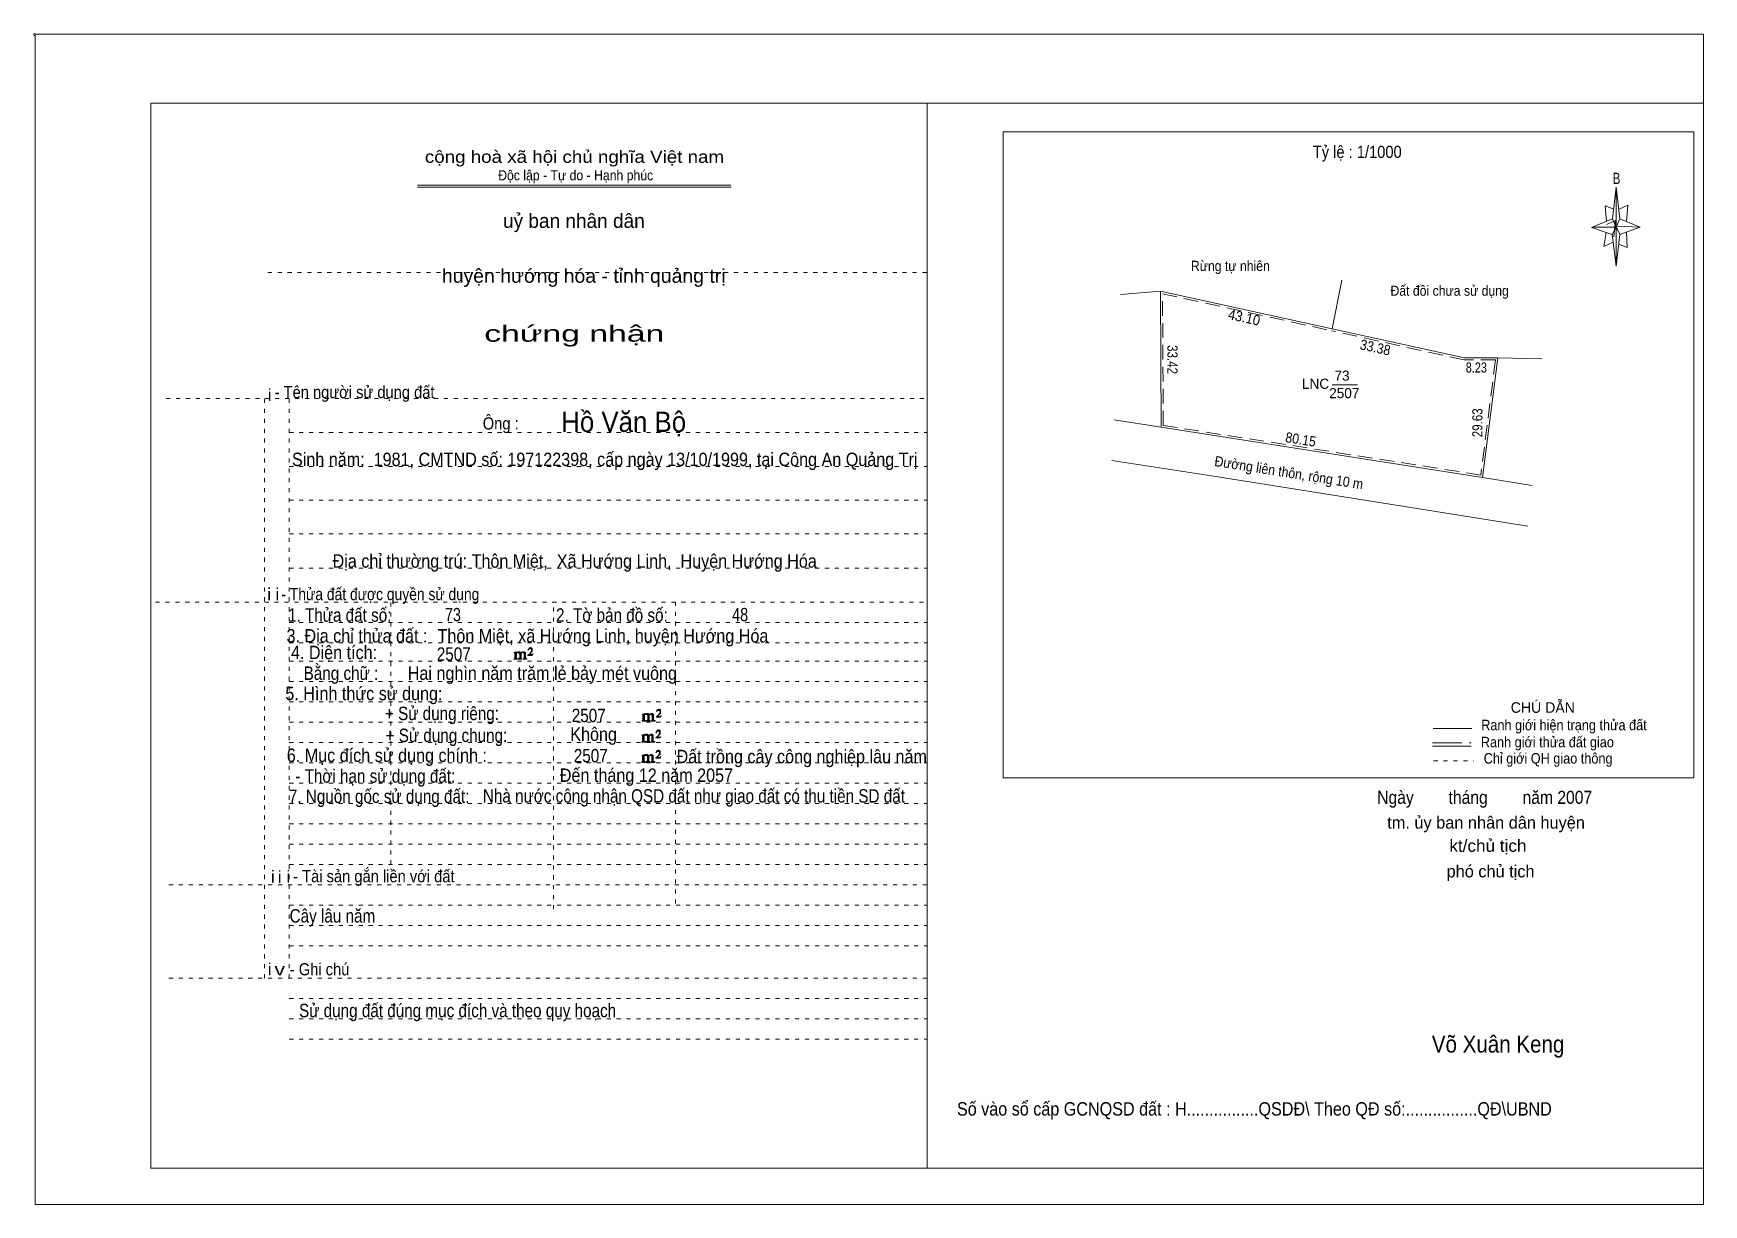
# Model space of a CAD drawing. Header units: centimetres. Extents: x -1.6 to 39.5, y -3.3 to 25.5.
import ezdxf
from ezdxf.enums import TextEntityAlignment as Align

# ---------------------------------------------------------------- set-up
doc = ezdxf.new("R2010")
doc.units = ezdxf.units.CM
doc.header["$LTSCALE"] = 0.12
for name, pattern in [('DOTTED', [1.5, 0.3, -1.2]), ('LONG_DASHED', [7.5, 6, -1.5]), ('MEDIUM_DASHED', [4.5, 3, -1.5])]:
    doc.linetypes.add(name, pattern=pattern)
for name, color, linetype, lineweight in [('1', 7, 'DOTTED', 13), ('10', 7, 'Continuous', 13), ('13', 7, 'Continuous', 13), ('4', 7, 'Continuous', 13), ('5', 7, 'Continuous', 13), ('50', 7, 'Continuous', 13)]:
    doc.layers.add(name, color=color, linetype=linetype, lineweight=lineweight)
doc.layers.add('30', color=7, linetype='Continuous')

msp = doc.modelspace()

# ---------------------------------------------------------------- hatches: boundary and pattern name
at = {"layer": '50'}
for points in [[(10.27, 10.13), (10.27, 10.12), (10.27, 10.11), (10.25, 10.11), (10.24, 10.11), (10.24, 10.1), (10.33, 10.1), (10.33, 10.11), (10.32, 10.11), (10.31, 10.11), (10.31, 10.12), (10.31, 10.13), (10.31, 10.24), (10.31, 10.25), (10.32, 10.26), (10.34, 10.26), (10.35, 10.26), (10.36, 10.26), (10.37, 10.25), (10.39, 10.22), (10.39, 10.13), (10.37, 10.12), (10.37, 10.11), (10.36, 10.11), (10.35, 10.11), (10.35, 10.1), (10.44, 10.1), (10.44, 10.11), (10.43, 10.11), (10.42, 10.11), (10.42, 10.12), (10.42, 10.13), (10.42, 10.24), (10.44, 10.26), (10.45, 10.26), (10.46, 10.26), (10.49, 10.26), (10.49, 10.25), (10.5, 10.24), (10.5, 10.22), (10.5, 10.13), (10.5, 10.12), (10.49, 10.11), (10.49, 10.11), (10.47, 10.11), (10.47, 10.1), (10.56, 10.1), (10.56, 10.11), (10.55, 10.11), (10.54, 10.11), (10.53, 10.12), (10.53, 10.13), (10.53, 10.2), (10.53, 10.25), (10.53, 10.26), (10.52, 10.27), (10.5, 10.28), (10.47, 10.28), (10.46, 10.28), (10.44, 10.27), (10.41, 10.25), (10.41, 10.26), (10.4, 10.28), (10.39, 10.28), (10.37, 10.28), (10.35, 10.28), (10.34, 10.28), (10.32, 10.26), (10.31, 10.26), (10.31, 10.25), (10.31, 10.25), (10.31, 10.26), (10.31, 10.28), (10.24, 10.26), (10.24, 10.26), (10.25, 10.26), (10.27, 10.25), (10.27, 10.24), (10.27, 10.23)], [(10.69, 10.19), (10.72, 10.24), (10.72, 10.24), (10.71, 10.22), (10.69, 10.22), (10.68, 10.22), (10.63, 10.22), (10.66, 10.26), (10.67, 10.27), (10.69, 10.28), (10.69, 10.3), (10.69, 10.32), (10.69, 10.34), (10.69, 10.35), (10.69, 10.37), (10.68, 10.38), (10.67, 10.38), (10.66, 10.39), (10.65, 10.39), (10.63, 10.38), (10.63, 10.38), (10.62, 10.37), (10.61, 10.35), (10.59, 10.33), (10.61, 10.33), (10.61, 10.35), (10.62, 10.35), (10.63, 10.36), (10.65, 10.36), (10.66, 10.36), (10.67, 10.35), (10.68, 10.35), (10.68, 10.32), (10.68, 10.3), (10.66, 10.28), (10.66, 10.26), (10.65, 10.25), (10.59, 10.2), (10.59, 10.19)], [(13.42, 8.61), (13.42, 8.6), (13.42, 8.59), (13.41, 8.59), (13.4, 8.59), (13.4, 8.57), (13.48, 8.57), (13.48, 8.59), (13.47, 8.59), (13.46, 8.59), (13.46, 8.6), (13.46, 8.61), (13.46, 8.72), (13.46, 8.73), (13.47, 8.74), (13.5, 8.74), (13.51, 8.74), (13.52, 8.74), (13.53, 8.73), (13.54, 8.69), (13.54, 8.61), (13.53, 8.6), (13.53, 8.59), (13.52, 8.59), (13.51, 8.59), (13.51, 8.57), (13.6, 8.57), (13.6, 8.59), (13.58, 8.59), (13.57, 8.59), (13.57, 8.6), (13.57, 8.61), (13.57, 8.72), (13.6, 8.74), (13.61, 8.74), (13.62, 8.74), (13.64, 8.74), (13.64, 8.73), (13.65, 8.72), (13.65, 8.69), (13.65, 8.61), (13.65, 8.6), (13.64, 8.59), (13.64, 8.59), (13.63, 8.59), (13.63, 8.57), (13.72, 8.57), (13.72, 8.59), (13.7, 8.59), (13.69, 8.59), (13.68, 8.6), (13.68, 8.61), (13.68, 8.68), (13.68, 8.73), (13.68, 8.74), (13.67, 8.75), (13.65, 8.76), (13.63, 8.76), (13.62, 8.76), (13.6, 8.75), (13.56, 8.73), (13.56, 8.74), (13.55, 8.76), (13.54, 8.76), (13.53, 8.76), (13.51, 8.76), (13.5, 8.76), (13.47, 8.74), (13.46, 8.74), (13.46, 8.73), (13.46, 8.73), (13.46, 8.74), (13.46, 8.76), (13.4, 8.74), (13.4, 8.74), (13.41, 8.74), (13.42, 8.73), (13.42, 8.72), (13.42, 8.71)], [(13.85, 8.67), (13.87, 8.72), (13.87, 8.72), (13.86, 8.69), (13.85, 8.69), (13.84, 8.69), (13.78, 8.69), (13.82, 8.74), (13.83, 8.75), (13.85, 8.76), (13.85, 8.78), (13.85, 8.79), (13.85, 8.82), (13.85, 8.83), (13.85, 8.85), (13.84, 8.86), (13.83, 8.86), (13.82, 8.87), (13.8, 8.87), (13.78, 8.86), (13.78, 8.86), (13.77, 8.85), (13.76, 8.83), (13.75, 8.81), (13.76, 8.81), (13.76, 8.83), (13.77, 8.83), (13.78, 8.84), (13.8, 8.84), (13.82, 8.84), (13.83, 8.83), (13.84, 8.83), (13.84, 8.79), (13.84, 8.78), (13.82, 8.76), (13.82, 8.74), (13.8, 8.73), (13.75, 8.68), (13.75, 8.67)], [(13.41, 8.09), (13.41, 8.08), (13.41, 8.07), (13.4, 8.07), (13.39, 8.07), (13.39, 8.06), (13.48, 8.06), (13.48, 8.07), (13.47, 8.07), (13.45, 8.07), (13.45, 8.08), (13.45, 8.09), (13.45, 8.2), (13.45, 8.21), (13.47, 8.23), (13.49, 8.23), (13.5, 8.23), (13.51, 8.23), (13.52, 8.21), (13.53, 8.18), (13.53, 8.09), (13.52, 8.08), (13.52, 8.07), (13.51, 8.07), (13.5, 8.07), (13.5, 8.06), (13.59, 8.06), (13.59, 8.07), (13.58, 8.07), (13.57, 8.07), (13.57, 8.08), (13.57, 8.09), (13.57, 8.2), (13.59, 8.23), (13.6, 8.23), (13.61, 8.23), (13.63, 8.23), (13.63, 8.21), (13.64, 8.2), (13.64, 8.18), (13.64, 8.09), (13.64, 8.08), (13.63, 8.07), (13.63, 8.07), (13.62, 8.07), (13.62, 8.06), (13.71, 8.06), (13.71, 8.07), (13.7, 8.07), (13.69, 8.07), (13.67, 8.08), (13.67, 8.09), (13.67, 8.17), (13.67, 8.21), (13.67, 8.23), (13.66, 8.24), (13.64, 8.25), (13.62, 8.25), (13.61, 8.25), (13.59, 8.24), (13.55, 8.21), (13.55, 8.23), (13.54, 8.25), (13.53, 8.25), (13.52, 8.25), (13.5, 8.25), (13.49, 8.25), (13.47, 8.23), (13.45, 8.23), (13.45, 8.21), (13.45, 8.21), (13.45, 8.23), (13.45, 8.25), (13.39, 8.23), (13.39, 8.23), (13.4, 8.23), (13.41, 8.21), (13.41, 8.2), (13.41, 8.19)], [(13.84, 8.16), (13.86, 8.2), (13.86, 8.2), (13.85, 8.18), (13.84, 8.18), (13.83, 8.18), (13.77, 8.18), (13.81, 8.23), (13.82, 8.24), (13.84, 8.25), (13.84, 8.27), (13.84, 8.28), (13.84, 8.3), (13.84, 8.31), (13.84, 8.34), (13.83, 8.35), (13.82, 8.35), (13.81, 8.36), (13.8, 8.36), (13.77, 8.35), (13.77, 8.35), (13.76, 8.34), (13.75, 8.31), (13.74, 8.29), (13.75, 8.29), (13.75, 8.31), (13.76, 8.31), (13.77, 8.33), (13.8, 8.33), (13.81, 8.33), (13.82, 8.31), (13.83, 8.31), (13.83, 8.28), (13.83, 8.27), (13.81, 8.25), (13.81, 8.23), (13.8, 8.21), (13.74, 8.17), (13.74, 8.16)], [(13.84, 7.66), (13.86, 7.71), (13.86, 7.71), (13.85, 7.68), (13.84, 7.68), (13.83, 7.68), (13.77, 7.68), (13.81, 7.73), (13.82, 7.74), (13.84, 7.75), (13.84, 7.77), (13.84, 7.78), (13.84, 7.81), (13.84, 7.82), (13.84, 7.84), (13.83, 7.85), (13.82, 7.85), (13.81, 7.86), (13.79, 7.86), (13.77, 7.85), (13.77, 7.85), (13.76, 7.84), (13.75, 7.82), (13.74, 7.8), (13.75, 7.8), (13.75, 7.82), (13.76, 7.82), (13.77, 7.83), (13.79, 7.83), (13.81, 7.83), (13.82, 7.82), (13.83, 7.82), (13.83, 7.78), (13.83, 7.77), (13.81, 7.75), (13.81, 7.73), (13.79, 7.72), (13.74, 7.67), (13.74, 7.66)], [(13.41, 7.6), (13.41, 7.59), (13.41, 7.58), (13.4, 7.58), (13.39, 7.58), (13.39, 7.56), (13.47, 7.56), (13.47, 7.58), (13.46, 7.58), (13.45, 7.58), (13.45, 7.59), (13.45, 7.6), (13.45, 7.71), (13.45, 7.72), (13.46, 7.73), (13.49, 7.73), (13.5, 7.73), (13.51, 7.73), (13.52, 7.72), (13.53, 7.68), (13.53, 7.6), (13.52, 7.59), (13.52, 7.58), (13.51, 7.58), (13.5, 7.58), (13.5, 7.56), (13.59, 7.56), (13.59, 7.58), (13.57, 7.58), (13.56, 7.58), (13.56, 7.59), (13.56, 7.6), (13.56, 7.71), (13.59, 7.73), (13.6, 7.73), (13.61, 7.73), (13.63, 7.73), (13.63, 7.72), (13.64, 7.71), (13.64, 7.68), (13.64, 7.6), (13.64, 7.59), (13.63, 7.58), (13.63, 7.58), (13.62, 7.58), (13.62, 7.56), (13.71, 7.56), (13.71, 7.58), (13.69, 7.58), (13.68, 7.58), (13.67, 7.59), (13.67, 7.6), (13.67, 7.67), (13.67, 7.72), (13.67, 7.73), (13.66, 7.74), (13.64, 7.75), (13.62, 7.75), (13.61, 7.75), (13.59, 7.74), (13.55, 7.72), (13.55, 7.73), (13.54, 7.75), (13.53, 7.75), (13.52, 7.75), (13.5, 7.75), (13.49, 7.75), (13.46, 7.73), (13.45, 7.73), (13.45, 7.72), (13.45, 7.72), (13.45, 7.73), (13.45, 7.75), (13.39, 7.73), (13.39, 7.73), (13.4, 7.73), (13.41, 7.72), (13.41, 7.71), (13.41, 7.7)]]:
    msp.add_hatch(color=256, dxfattribs=at).paths.add_polyline_path(points)

# ---------------------------------------------------------------- linework, layer by layer
at = {"layer": '1', "linetype": 'Continuous'}
for p, q in [((1.31, -2.42), (1.31, 23.78)), ((1.31, 23.78), (39.51, 23.78)), ((20.41, -2.42), (20.41, 23.78)), ((39.51, -2.42), (39.51, 23.78)), ((7.87, 21.76), (15.58, 21.76)), ((7.87, 21.71), (15.59, 21.71)), ((37.26, 20.55), (36.75, 20.72)), ((1.31, -2.42), (39.51, -2.42))]:
    msp.add_line(p, q, dxfattribs=at)
at = {"layer": '1'}
for p, q in [((4.19, 19.61), (20.41, 19.61)), ((1.69, 16.51), (20.41, 16.51)), ((4.11, 2.25), (4.11, 16.51)), ((4.72, 2.25), (4.72, 16.51)), ((4.72, 15.68), (20.41, 15.68)), ((4.72, 14.84), (20.41, 14.84)), ((4.72, 14.01), (20.41, 14.01)), ((4.72, 13.18), (20.41, 13.18)), ((4.72, 12.34), (20.41, 12.34)), ((1.43, 11.5), (20.41, 11.5)), ((7.22, 5.05), (7.22, 11.5)), ((11.22, 3.95), (11.22, 11.5)), ((14.22, 4.09), (14.22, 11.5)), ((4.72, 11), (20.41, 11)), ((4.72, 10.5), (20.41, 10.5)), ((4.72, 10.05), (20.41, 10.05)), ((4.72, 9.55), (20.41, 9.55)), ((4.72, 9.05), (20.41, 9.05)), ((4.72, 8.55), (20.41, 8.55)), ((4.72, 8.05), (20.41, 8.05)), ((4.72, 7.55), (20.41, 7.55)), ((4.72, 7.05), (20.41, 7.05)), ((4.72, 6.55), (20.41, 6.55)), ((4.72, 6.05), (20.41, 6.05)), ((4.72, 5.55), (20.41, 5.55)), ((4.72, 5.05), (20.41, 5.05)), ((1.76, 4.55), (20.41, 4.55)), ((4.72, 4.05), (20.41, 4.05)), ((4.72, 3.55), (20.41, 3.55)), ((4.72, 3.05), (20.41, 3.05)), ((1.76, 2.25), (20.41, 2.25)), ((4.72, 1.75), (20.41, 1.75)), ((4.72, 1.25), (20.41, 1.25)), ((4.72, 0.75), (20.41, 0.75))]:
    msp.add_line(p, q, dxfattribs=at)
at = {"layer": '1', "linetype": 'Continuous'}
msp.add_lwpolyline([(-1.53, -3.32), (39.51, -3.32), (39.51, 25.48), (-1.53, 25.48)], close=True, dxfattribs=at)
msp.add_lwpolyline([(37.27, 20.35), (37.06, 20.25), (37.11, 20.6)], dxfattribs=at)
at = {"layer": '10'}
for p, q in [((30.37, 18.23), (30.61, 19.42)), ((26.15, 19.15), (25.17, 19.07)), ((26.15, 19.15), (30.37, 18.23)), ((26.17, 15.81), (26.15, 19.15)), ((34.45, 17.51), (34.07, 14.57)), ((35.53, 17.49), (34.45, 17.51)), ((26.17, 15.81), (25.01, 15.99)), ((34.07, 14.57), (26.17, 15.81)), ((27.51, 14.59), (24.95, 14.99)), ((32.31, 13.83), (27.51, 14.59)), ((35.29, 14.37), (34.07, 14.57)), ((35.19, 13.37), (32.31, 13.83))]:
    msp.add_line(p, q, dxfattribs=at)
at = {"layer": '10', "linetype": 'MEDIUM_DASHED'}
msp.add_line((26.2, 19.09), (30.36, 18.18), dxfattribs=at)
for points in [[(34.39, 17.46), (34.03, 14.63), (26.22, 15.85), (26.2, 19.09)], [(34.39, 17.46), (33.62, 17.46), (30.36, 18.18)]]:
    msp.add_lwpolyline(points, dxfattribs=at)
at = {"layer": '10'}
msp.add_lwpolyline([(34.45, 17.51), (33.63, 17.51), (30.37, 18.23)], dxfattribs=at)
at = {"layer": '13'}
msp.add_line((30.37, 16.85), (31, 16.85), dxfattribs=at)
at = {"layer": '4'}
for p, q in [((32.86, 8.39), (33.81, 8.39)), ((32.84, 7.96), (33.79, 7.96))]:
    msp.add_line(p, q, dxfattribs=at)
at = {"layer": '4', "linetype": 'LONG_DASHED'}
msp.add_line((32.84, 8.04), (33.79, 8.04), dxfattribs=at)
at = {"layer": '4', "linetype": 'DOTTED'}
msp.add_line((32.87, 7.6), (33.86, 7.6), dxfattribs=at)
at = {"layer": '4'}
msp.add_lwpolyline([(22.28, 23.07), (39.27, 23.07), (39.27, 7.18), (22.28, 7.18)], close=True, dxfattribs=at)
msp.add_circle((-1.55, 25.47), 0.025, dxfattribs=at)
at = {"layer": '5'}
for p, q in [((37.27, 20.93), (37.36, 21.71)), ((37.45, 20.55), (37.36, 19.77)), ((37.45, 20.93), (37.95, 20.73)), ((37.61, 20.61), (37.63, 20.23)), ((37.63, 20.23), (37.42, 20.31))]:
    msp.add_line(p, q, dxfattribs=at)
for points in [[(37.36, 21.71), (37.45, 20.93), (37.36, 20.73)], [(37.36, 20.73), (36.77, 20.73), (37.27, 20.93), (37.45, 20.55), (37.95, 20.73), (37.36, 20.75)], [(37.36, 20.73), (37.36, 19.77), (37.26, 20.55)]]:
    msp.add_lwpolyline(points, close=True, dxfattribs=at)
for points in [[(37.3, 21.17), (37.09, 21.25), (37.12, 20.87)], [(37.43, 21.17), (37.65, 21.27), (37.61, 20.87)], [(37.36, 20.73), (37.27, 20.93), (36.77, 20.73)], [(37.12, 20.79), (37.34, 20.89), (37.3, 20.49)], [(37.36, 20.73), (37.45, 20.55), (37.95, 20.73)]]:
    msp.add_lwpolyline(points, dxfattribs=at)
at = {"layer": '50'}
for points in [[(10.27, 10.13), (10.27, 10.12), (10.27, 10.11), (10.25, 10.11), (10.24, 10.11), (10.24, 10.1), (10.33, 10.1), (10.33, 10.11), (10.32, 10.11), (10.31, 10.11), (10.31, 10.12), (10.31, 10.13), (10.31, 10.24), (10.31, 10.25), (10.32, 10.26), (10.34, 10.26), (10.35, 10.26), (10.36, 10.26), (10.37, 10.25), (10.39, 10.22), (10.39, 10.13), (10.37, 10.12), (10.37, 10.11), (10.36, 10.11), (10.35, 10.11), (10.35, 10.1), (10.44, 10.1), (10.44, 10.11), (10.43, 10.11), (10.42, 10.11), (10.42, 10.12), (10.42, 10.13), (10.42, 10.24), (10.44, 10.26), (10.45, 10.26), (10.46, 10.26), (10.49, 10.26), (10.49, 10.25), (10.5, 10.24), (10.5, 10.22), (10.5, 10.13), (10.5, 10.12), (10.49, 10.11), (10.49, 10.11), (10.47, 10.11), (10.47, 10.1), (10.56, 10.1), (10.56, 10.11), (10.55, 10.11), (10.54, 10.11), (10.53, 10.12), (10.53, 10.13), (10.53, 10.2), (10.53, 10.25), (10.53, 10.26), (10.52, 10.27), (10.5, 10.28), (10.47, 10.28), (10.46, 10.28), (10.44, 10.27), (10.41, 10.25), (10.41, 10.26), (10.4, 10.28), (10.39, 10.28), (10.37, 10.28), (10.35, 10.28), (10.34, 10.28), (10.32, 10.26), (10.31, 10.26), (10.31, 10.25), (10.31, 10.25), (10.31, 10.26), (10.31, 10.28), (10.24, 10.26), (10.24, 10.26), (10.25, 10.26), (10.27, 10.25), (10.27, 10.24), (10.27, 10.23)], [(10.69, 10.19), (10.72, 10.24), (10.72, 10.24), (10.71, 10.22), (10.69, 10.22), (10.68, 10.22), (10.63, 10.22), (10.66, 10.26), (10.67, 10.27), (10.69, 10.28), (10.69, 10.3), (10.69, 10.32), (10.69, 10.34), (10.69, 10.35), (10.69, 10.37), (10.68, 10.38), (10.67, 10.38), (10.66, 10.39), (10.65, 10.39), (10.63, 10.38), (10.63, 10.38), (10.62, 10.37), (10.61, 10.35), (10.59, 10.33), (10.61, 10.33), (10.61, 10.35), (10.62, 10.35), (10.63, 10.36), (10.65, 10.36), (10.66, 10.36), (10.67, 10.35), (10.68, 10.35), (10.68, 10.32), (10.68, 10.3), (10.66, 10.28), (10.66, 10.26), (10.65, 10.25), (10.59, 10.2), (10.59, 10.19)], [(13.42, 8.61), (13.42, 8.6), (13.42, 8.59), (13.41, 8.59), (13.4, 8.59), (13.4, 8.57), (13.48, 8.57), (13.48, 8.59), (13.47, 8.59), (13.46, 8.59), (13.46, 8.6), (13.46, 8.61), (13.46, 8.72), (13.46, 8.73), (13.47, 8.74), (13.5, 8.74), (13.51, 8.74), (13.52, 8.74), (13.53, 8.73), (13.54, 8.69), (13.54, 8.61), (13.53, 8.6), (13.53, 8.59), (13.52, 8.59), (13.51, 8.59), (13.51, 8.57), (13.6, 8.57), (13.6, 8.59), (13.58, 8.59), (13.57, 8.59), (13.57, 8.6), (13.57, 8.61), (13.57, 8.72), (13.6, 8.74), (13.61, 8.74), (13.62, 8.74), (13.64, 8.74), (13.64, 8.73), (13.65, 8.72), (13.65, 8.69), (13.65, 8.61), (13.65, 8.6), (13.64, 8.59), (13.64, 8.59), (13.63, 8.59), (13.63, 8.57), (13.72, 8.57), (13.72, 8.59), (13.7, 8.59), (13.69, 8.59), (13.68, 8.6), (13.68, 8.61), (13.68, 8.68), (13.68, 8.73), (13.68, 8.74), (13.67, 8.75), (13.65, 8.76), (13.63, 8.76), (13.62, 8.76), (13.6, 8.75), (13.56, 8.73), (13.56, 8.74), (13.55, 8.76), (13.54, 8.76), (13.53, 8.76), (13.51, 8.76), (13.5, 8.76), (13.47, 8.74), (13.46, 8.74), (13.46, 8.73), (13.46, 8.73), (13.46, 8.74), (13.46, 8.76), (13.4, 8.74), (13.4, 8.74), (13.41, 8.74), (13.42, 8.73), (13.42, 8.72), (13.42, 8.71)], [(13.85, 8.67), (13.87, 8.72), (13.87, 8.72), (13.86, 8.69), (13.85, 8.69), (13.84, 8.69), (13.78, 8.69), (13.82, 8.74), (13.83, 8.75), (13.85, 8.76), (13.85, 8.78), (13.85, 8.79), (13.85, 8.82), (13.85, 8.83), (13.85, 8.85), (13.84, 8.86), (13.83, 8.86), (13.82, 8.87), (13.8, 8.87), (13.78, 8.86), (13.78, 8.86), (13.77, 8.85), (13.76, 8.83), (13.75, 8.81), (13.76, 8.81), (13.76, 8.83), (13.77, 8.83), (13.78, 8.84), (13.8, 8.84), (13.82, 8.84), (13.83, 8.83), (13.84, 8.83), (13.84, 8.79), (13.84, 8.78), (13.82, 8.76), (13.82, 8.74), (13.8, 8.73), (13.75, 8.68), (13.75, 8.67)], [(13.41, 8.09), (13.41, 8.08), (13.41, 8.07), (13.4, 8.07), (13.39, 8.07), (13.39, 8.06), (13.48, 8.06), (13.48, 8.07), (13.47, 8.07), (13.45, 8.07), (13.45, 8.08), (13.45, 8.09), (13.45, 8.2), (13.45, 8.21), (13.47, 8.23), (13.49, 8.23), (13.5, 8.23), (13.51, 8.23), (13.52, 8.21), (13.53, 8.18), (13.53, 8.09), (13.52, 8.08), (13.52, 8.07), (13.51, 8.07), (13.5, 8.07), (13.5, 8.06), (13.59, 8.06), (13.59, 8.07), (13.58, 8.07), (13.57, 8.07), (13.57, 8.08), (13.57, 8.09), (13.57, 8.2), (13.59, 8.23), (13.6, 8.23), (13.61, 8.23), (13.63, 8.23), (13.63, 8.21), (13.64, 8.2), (13.64, 8.18), (13.64, 8.09), (13.64, 8.08), (13.63, 8.07), (13.63, 8.07), (13.62, 8.07), (13.62, 8.06), (13.71, 8.06), (13.71, 8.07), (13.7, 8.07), (13.69, 8.07), (13.67, 8.08), (13.67, 8.09), (13.67, 8.17), (13.67, 8.21), (13.67, 8.23), (13.66, 8.24), (13.64, 8.25), (13.62, 8.25), (13.61, 8.25), (13.59, 8.24), (13.55, 8.21), (13.55, 8.23), (13.54, 8.25), (13.53, 8.25), (13.52, 8.25), (13.5, 8.25), (13.49, 8.25), (13.47, 8.23), (13.45, 8.23), (13.45, 8.21), (13.45, 8.21), (13.45, 8.23), (13.45, 8.25), (13.39, 8.23), (13.39, 8.23), (13.4, 8.23), (13.41, 8.21), (13.41, 8.2), (13.41, 8.19)], [(13.84, 8.16), (13.86, 8.2), (13.86, 8.2), (13.85, 8.18), (13.84, 8.18), (13.83, 8.18), (13.77, 8.18), (13.81, 8.23), (13.82, 8.24), (13.84, 8.25), (13.84, 8.27), (13.84, 8.28), (13.84, 8.3), (13.84, 8.31), (13.84, 8.34), (13.83, 8.35), (13.82, 8.35), (13.81, 8.36), (13.8, 8.36), (13.77, 8.35), (13.77, 8.35), (13.76, 8.34), (13.75, 8.31), (13.74, 8.29), (13.75, 8.29), (13.75, 8.31), (13.76, 8.31), (13.77, 8.33), (13.8, 8.33), (13.81, 8.33), (13.82, 8.31), (13.83, 8.31), (13.83, 8.28), (13.83, 8.27), (13.81, 8.25), (13.81, 8.23), (13.8, 8.21), (13.74, 8.17), (13.74, 8.16)], [(13.84, 7.66), (13.86, 7.71), (13.86, 7.71), (13.85, 7.68), (13.84, 7.68), (13.83, 7.68), (13.77, 7.68), (13.81, 7.73), (13.82, 7.74), (13.84, 7.75), (13.84, 7.77), (13.84, 7.78), (13.84, 7.81), (13.84, 7.82), (13.84, 7.84), (13.83, 7.85), (13.82, 7.85), (13.81, 7.86), (13.79, 7.86), (13.77, 7.85), (13.77, 7.85), (13.76, 7.84), (13.75, 7.82), (13.74, 7.8), (13.75, 7.8), (13.75, 7.82), (13.76, 7.82), (13.77, 7.83), (13.79, 7.83), (13.81, 7.83), (13.82, 7.82), (13.83, 7.82), (13.83, 7.78), (13.83, 7.77), (13.81, 7.75), (13.81, 7.73), (13.79, 7.72), (13.74, 7.67), (13.74, 7.66)], [(13.41, 7.6), (13.41, 7.59), (13.41, 7.58), (13.4, 7.58), (13.39, 7.58), (13.39, 7.56), (13.47, 7.56), (13.47, 7.58), (13.46, 7.58), (13.45, 7.58), (13.45, 7.59), (13.45, 7.6), (13.45, 7.71), (13.45, 7.72), (13.46, 7.73), (13.49, 7.73), (13.5, 7.73), (13.51, 7.73), (13.52, 7.72), (13.53, 7.68), (13.53, 7.6), (13.52, 7.59), (13.52, 7.58), (13.51, 7.58), (13.5, 7.58), (13.5, 7.56), (13.59, 7.56), (13.59, 7.58), (13.57, 7.58), (13.56, 7.58), (13.56, 7.59), (13.56, 7.6), (13.56, 7.71), (13.59, 7.73), (13.6, 7.73), (13.61, 7.73), (13.63, 7.73), (13.63, 7.72), (13.64, 7.71), (13.64, 7.68), (13.64, 7.6), (13.64, 7.59), (13.63, 7.58), (13.63, 7.58), (13.62, 7.58), (13.62, 7.56), (13.71, 7.56), (13.71, 7.58), (13.69, 7.58), (13.68, 7.58), (13.67, 7.59), (13.67, 7.6), (13.67, 7.67), (13.67, 7.72), (13.67, 7.73), (13.66, 7.74), (13.64, 7.75), (13.62, 7.75), (13.61, 7.75), (13.59, 7.74), (13.55, 7.72), (13.55, 7.73), (13.54, 7.75), (13.53, 7.75), (13.52, 7.75), (13.5, 7.75), (13.49, 7.75), (13.46, 7.73), (13.45, 7.73), (13.45, 7.72), (13.45, 7.72), (13.45, 7.73), (13.45, 7.75), (13.39, 7.73), (13.39, 7.73), (13.4, 7.73), (13.41, 7.72), (13.41, 7.71), (13.41, 7.7)]]:
    msp.add_lwpolyline(points, close=True, dxfattribs=at)

# ---------------------------------------------------------------- texts
at = {"layer": '1'}
for s, height, width, p in [('cộng hoà xã hội chủ nghĩa Việt nam', 0.3, 1.15, (11.735, 22.31)), ('Độc lập - Tự do - Hạnh phúc', 0.25, 0.9, (11.765, 21.88)), ('chứng nhận', 0.4, 1.55, (11.73, 17.91)), ('- Tên người sử dụng đất', 0.3, 0.9, (6.325, 16.52)), ('- Thửa đất được quyền sử dụng', 0.3, 0.85, (6.96, 11.55)), ('- Tài sản gắn liền với đất ', 0.3, 0.9, (6.85, 4.61)), ('v', 0.3, 1.3, (4.485, 2.32)), ('- Ghi chú', 0.3, 0.9, (5.465, 2.32))]:
    msp.add_text(s, height=height, dxfattribs=dict(at, width=width)).set_placement(p, align=Align.CENTER)
for s, height, p in [('uỷ ban nhân dân', 0.35, (11.72, 20.71)), ('i', 0.3, (4.235, 16.45)), ('i', 0.3, (4.225, 11.55)), ('i', 0.3, (4.425, 11.55)), ('i', 0.3, (4.315, 4.6)), ('i', 0.3, (4.485, 4.59)), ('i', 0.3, (4.695, 4.6)), ('i', 0.3, (4.235, 2.32))]:
    msp.add_text(s, height=height, dxfattribs=at).set_placement(p, align=Align.CENTER)
at = {"layer": '10'}
for s, height, width, p in [('Tỷ lệ : 1/1000', 0.3, 0.9, (30.99, 22.43)), ('Đất đồi chưa sử dụng ', 0.25, 0.9, (33.305, 19.04)), ('Hồ Văn Bộ', 0.5, 0.95, (12.945, 15.69)), ('Võ Xuân Keng', 0.42, 0.9, (34.455, 0.42))]:
    msp.add_text(s, height=height, dxfattribs=dict(at, width=width)).set_placement(p, align=Align.CENTER)
at = {"layer": '10', "width": 0.9}
msp.add_text('Rừng tự nhiên', height=0.25, dxfattribs=at).set_placement((28.84, 19.65), align=Align.RIGHT)
at = {"layer": '10'}
msp.add_text('LNC', height=0.25, dxfattribs=at).set_placement((30.3, 16.75), align=Align.RIGHT)
for s, p in [('73', (30.43, 16.95)), ('2507', (30.3, 16.52))]:
    msp.add_text(s, height=0.25, dxfattribs=at).set_placement(p)
at = {"layer": '10', "width": 0.9}
msp.add_text('Đường liên thôn, rộng 10 m ', height=0.25, rotation=351.003, dxfattribs=at).set_placement((29.331, 14.559), align=Align.CENTER)
at = {"layer": '30'}
for s, rotation, width, p in [('43.10', 347.608, 0.95, (28.183, 18.386)), ('33.42', 270, 0.85, (26.32, 17.47)), ('33.38', 347.613, 0.9, (31.408, 17.647)), ('29.63', 90, 0.85, (34.07, 15.915)), ('80.15', 351.049, 0.9, (29.581, 15.382))]:
    msp.add_text(s, height=0.25, rotation=rotation, dxfattribs=dict(at, width=width)).set_placement(p, align=Align.CENTER)
at = {"layer": '30', "width": 0.8}
msp.add_text('8.23', height=0.25, dxfattribs=at).set_placement((33.92, 17.15), align=Align.CENTER)
at = {"layer": '4'}
msp.add_text('CHÚ DẪN', height=0.2591, dxfattribs=at).set_placement((35.555, 8.78), align=Align.CENTER)
at = {"layer": '4', "width": 0.9}
for s, p in [('Ranh giới hiện trạng thửa đất', (36.075, 8.35)), ('Ranh giới thửa đất giao ', (35.71, 7.93)), ('Chỉ giới QH giao thông', (35.685, 7.53))]:
    msp.add_text(s, height=0.2591, dxfattribs=at).set_placement(p, align=Align.CENTER)
at = {"layer": '5', "width": 0.75}
msp.add_text('B', height=0.276, dxfattribs=at).set_placement((37.37, 21.79), align=Align.CENTER)
at = {"layer": '50'}
for s, height, width, p in [('  huyện hướng hóa - tỉnh quảng trị', 0.34, 1.05, (11.83, 19.36)), ('Ông :', 0.3, 0.9, (9.92, 15.75)), ('Sinh năm:  1981, CMTND số: 197122398, cấp ngày 13/10/1999, tại Công An Quảng Trị', 0.33, 0.9, (12.48, 14.85)), ('Địa chỉ thường trú: Thôn Miệt,  Xã Hướng Linh,  Huyện Hướng Hóa', 0.33, 0.9, (11.74, 12.35)), ('1. Thửa đất số:  ', 0.33, 0.85, (6.065, 11.02)), ('73', 0.33, 0.8, (8.745, 11.03)), ('2. Tờ bản đồ số:  ', 0.33, 0.85, (12.76, 11.02)), ('48', 0.33, 0.8, (15.81, 11.03)), ('3. Địa chỉ thửa đất : ', 0.33, 0.9, (6.44, 10.51)), ('Thôn Miệt, xã Hướng Linh, huyện Hướng Hóa', 0.33, 0.9, (12.435, 10.51)), ('4. Diện tích: ', 0.33, 0.9, (5.875, 10.1)), ('2507', 0.33, 0.85, (8.765, 10.06)), ('Bằng chữ :', 0.33, 0.85, (5.99, 9.59)), ('Hai nghìn năm trăm lẻ bảy mét vuông', 0.33, 0.9, (10.945, 9.59)), ('5. Hình thức sử dụng:', 0.33, 0.9, (6.555, 9.09)), ('+ Sử dụng riêng:', 0.33, 0.85, (8.475, 8.6)), ('2507', 0.33, 0.85, (12.085, 8.55)), ('+ Sử dụng chung:', 0.33, 0.85, (8.585, 8.06)), ('Không', 0.33, 0.9, (12.205, 8.09)), ('6. Mục đích sử dụng chính :', 0.33, 0.9, (7.12, 7.57)), ('2507', 0.33, 0.85, (12.135, 7.56)), ('Đất trồng cây công nghiệp lâu năm', 0.33, 0.9, (17.325, 7.54)), ('- Thời hạn sử dụng đất:', 0.33, 0.85, (6.835, 7.06)), ('Đến tháng 12 năm 2057', 0.33, 0.9, (13.505, 7.08)), ('7. Nguồn gốc sử dụng đất:', 0.33, 0.85, (6.93, 6.56)), ('Nhà nước công nhận QSD đất như giao đất có thu tiền SD đất ', 0.33, 0.85, (14.725, 6.57)), ('Ngày        tháng        năm 2007', 0.32, 0.9, (34.125, 6.54)), ('kt/chủ tịch', 0.3, 1.05, (34.205, 5.36)), ('Cây lâu năm', 0.33, 0.85, (5.78, 3.62)), ('Sử dụng đất đúng mục đích và theo quy hoạch', 0.33, 0.85, (8.86, 1.29)), ('Số vào sổ cấp GCNQSD đất : H................QSDĐ\\ Theo QĐ số:................QĐ\\UBND', 0.33, 0.9, (28.46, -1.13))]:
    msp.add_text(s, height=height, dxfattribs=dict(at, width=width)).set_placement(p, align=Align.CENTER)
for s, p in [('tm. ủy ban nhân dân huyện ', (34.215, 5.93)), ('phó chủ tịch', (34.27, 4.73))]:
    msp.add_text(s, height=0.3, dxfattribs=at).set_placement(p, align=Align.CENTER)

doc.saveas('drawing.dxf')
